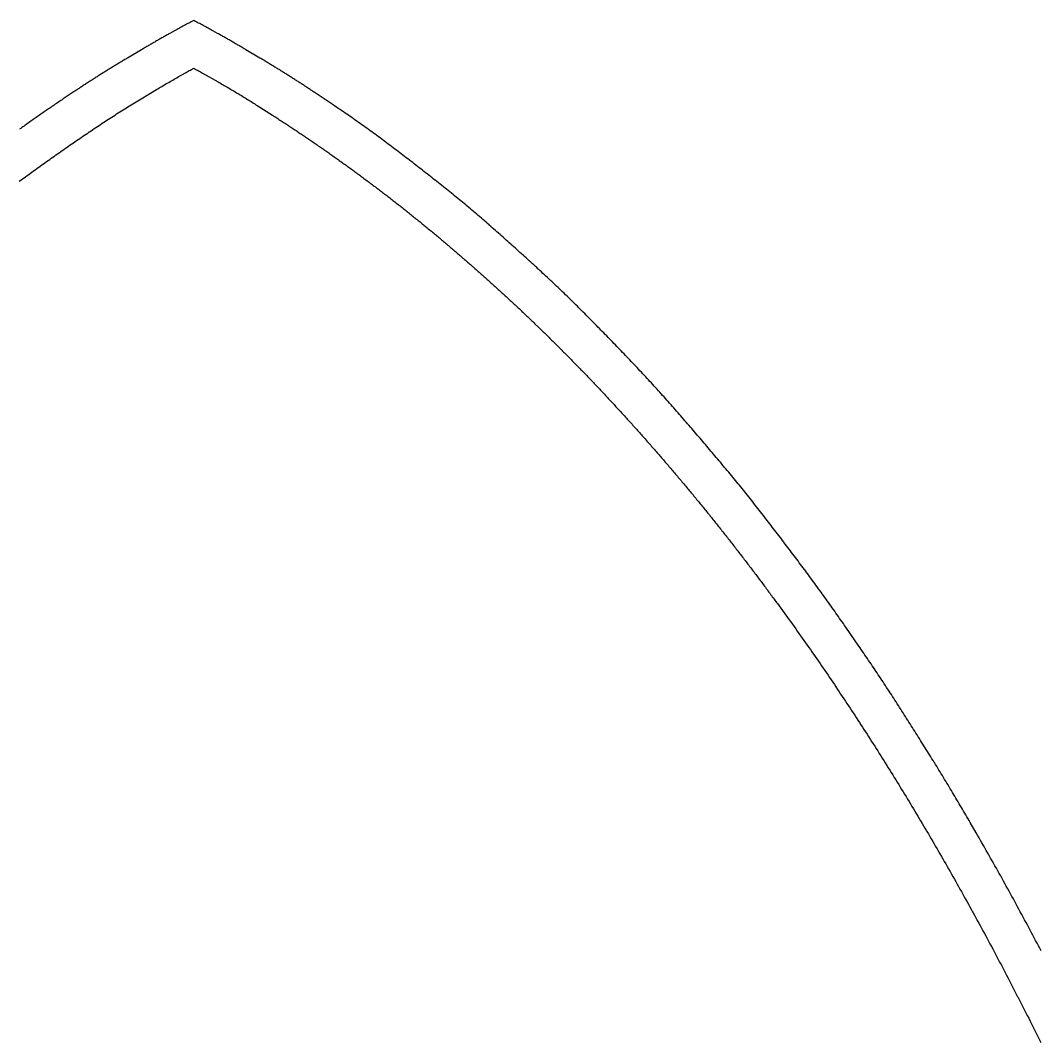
# Model space of a CAD drawing. Extents: x -7325 to -371, y -3238 to 133.
# Drawn here: x -2954 to -2607.9, y -1273.3 to -926.7 of the extents above; entities that cross this region are included whole.
import ezdxf

# ---------------------------------------------------------------- set-up
doc = ezdxf.new("R2010")
doc.units = 0
doc.header["$MEASUREMENT"] = 0
doc.layers.add('NAILERS', color=7, linetype='CONTINUOUS')

msp = doc.modelspace()

# ---------------------------------------------------------------- linework, layer by layer
at = {"layer": 'NAILERS'}
for points in [[(-2607.73, -1242.19), (-2608.19, -1241.31), (-2608.66, -1240.42), (-2609.12, -1239.54), (-2609.59, -1238.66), (-2610.05, -1237.78), (-2610.52, -1236.9), (-2610.99, -1236.02), (-2611.45, -1235.14), (-2611.92, -1234.26), (-2612.39, -1233.39), (-2612.86, -1232.51), (-2613.33, -1231.63), (-2613.81, -1230.75), (-2614.28, -1229.88), (-2614.32, -1229.8), (-2614.79, -1228.93), (-2615.26, -1228.06), (-2615.73, -1227.19), (-2616.21, -1226.32), (-2616.68, -1225.45), (-2617.16, -1224.58), (-2617.63, -1223.71), (-2618.11, -1222.84), (-2618.58, -1221.97), (-2619.06, -1221.1), (-2619.54, -1220.24), (-2620.02, -1219.37), (-2620.5, -1218.5), (-2620.98, -1217.64), (-2621.46, -1216.77), (-2621.95, -1215.91), (-2622.43, -1215.04), (-2622.92, -1214.18), (-2623.4, -1213.31), (-2623.89, -1212.45), (-2624.37, -1211.59), (-2624.86, -1210.72), (-2625.35, -1209.86), (-2625.84, -1209), (-2626.33, -1208.14), (-2626.82, -1207.28), (-2627.31, -1206.42), (-2627.8, -1205.56), (-2628.3, -1204.7), (-2628.79, -1203.84), (-2629.28, -1202.98), (-2629.78, -1202.12), (-2631.79, -1198.65), (-2632.16, -1198), (-2632.53, -1197.36), (-2632.9, -1196.73), (-2633.27, -1196.09), (-2633.65, -1195.45), (-2634.02, -1194.81), (-2634.4, -1194.17), (-2634.77, -1193.53), (-2635.15, -1192.9), (-2635.52, -1192.26), (-2635.9, -1191.62), (-2636.28, -1190.99), (-2636.65, -1190.35), (-2637.03, -1189.71), (-2637.41, -1189.08), (-2637.79, -1188.44), (-2638.17, -1187.81), (-2638.55, -1187.17), (-2638.93, -1186.54), (-2639.32, -1185.91), (-2639.7, -1185.27), (-2640.08, -1184.64), (-2640.47, -1184.01), (-2640.85, -1183.38), (-2641.23, -1182.75), (-2641.62, -1182.11), (-2642.01, -1181.48), (-2642.39, -1180.85), (-2642.78, -1180.22), (-2643.17, -1179.59), (-2643.56, -1178.96), (-2643.95, -1178.34), (-2643.99, -1178.27), (-2644.38, -1177.65), (-2644.76, -1177.02), (-2645.15, -1176.4), (-2645.54, -1175.77), (-2645.93, -1175.15), (-2646.32, -1174.53), (-2646.71, -1173.9), (-2647.1, -1173.28), (-2647.49, -1172.66), (-2647.88, -1172.03), (-2648.27, -1171.41), (-2648.66, -1170.79), (-2649.05, -1170.17), (-2649.44, -1169.54), (-2649.83, -1168.92), (-2650.22, -1168.3), (-2650.62, -1167.68), (-2651.01, -1167.06), (-2651.4, -1166.44), (-2651.8, -1165.82), (-2652.19, -1165.19), (-2652.58, -1164.57), (-2652.98, -1163.95), (-2653.37, -1163.33), (-2653.77, -1162.71), (-2654.16, -1162.09), (-2654.56, -1161.47), (-2654.95, -1160.86), (-2655.35, -1160.24), (-2655.75, -1159.62), (-2656.14, -1159), (-2656.54, -1158.38), (-2656.94, -1157.76), (-2657.34, -1157.14), (-2657.73, -1156.53), (-2658.13, -1155.91), (-2658.53, -1155.29), (-2658.93, -1154.68), (-2659.34, -1154.06), (-2659.74, -1153.45), (-2660.14, -1152.83), (-2660.54, -1152.22), (-2660.95, -1151.6), (-2661.35, -1150.99), (-2661.76, -1150.38), (-2662.16, -1149.76), (-2662.57, -1149.15), (-2662.98, -1148.54), (-2663.39, -1147.93), (-2663.79, -1147.32), (-2664.2, -1146.71), (-2664.61, -1146.1), (-2665.02, -1145.49), (-2665.43, -1144.88), (-2665.85, -1144.27), (-2666.26, -1143.66), (-2666.67, -1143.05), (-2667.08, -1142.45), (-2667.5, -1141.84), (-2667.91, -1141.23), (-2668.33, -1140.63), (-2668.74, -1140.02), (-2669.16, -1139.42), (-2669.58, -1138.81), (-2674.01, -1132.39), (-2674.43, -1131.79), (-2674.84, -1131.2), (-2675.26, -1130.6), (-2675.67, -1130), (-2676.09, -1129.41), (-2676.5, -1128.81), (-2676.92, -1128.22), (-2677.34, -1127.62), (-2677.76, -1127.03), (-2678.18, -1126.43), (-2678.6, -1125.84), (-2679.02, -1125.25), (-2679.44, -1124.66), (-2679.86, -1124.06), (-2680.28, -1123.47), (-2680.71, -1122.88), (-2681.13, -1122.29), (-2681.56, -1121.7), (-2681.98, -1121.11), (-2682.41, -1120.52), (-2682.84, -1119.94), (-2683.26, -1119.35), (-2683.69, -1118.76), (-2684.12, -1118.17), (-2684.55, -1117.59), (-2684.98, -1117), (-2685.41, -1116.41), (-2685.84, -1115.83), (-2686.27, -1115.24), (-2686.7, -1114.66), (-2687.14, -1114.08), (-2687.57, -1113.49), (-2687.62, -1113.42), (-2688.06, -1112.84), (-2688.49, -1112.27), (-2688.92, -1111.69), (-2689.35, -1111.11), (-2689.78, -1110.53), (-2690.22, -1109.96), (-2690.65, -1109.38), (-2691.08, -1108.8), (-2691.52, -1108.23), (-2691.95, -1107.65), (-2692.39, -1107.07), (-2692.82, -1106.5), (-2693.26, -1105.92), (-2693.69, -1105.35), (-2694.13, -1104.77), (-2694.56, -1104.2), (-2695, -1103.62), (-2695.44, -1103.05), (-2695.87, -1102.48), (-2696.31, -1101.9), (-2696.75, -1101.33), (-2697.19, -1100.75), (-2697.63, -1100.18), (-2698.06, -1099.61), (-2698.5, -1099.04), (-2698.94, -1098.46), (-2699.38, -1097.89), (-2699.82, -1097.32), (-2700.26, -1096.75), (-2700.7, -1096.18), (-2701.15, -1095.61), (-2701.59, -1095.04), (-2701.61, -1095), (-2702.05, -1094.43), (-2702.5, -1093.87), (-2702.94, -1093.3), (-2703.38, -1092.73), (-2703.82, -1092.17), (-2704.27, -1091.6), (-2704.71, -1091.04), (-2705.15, -1090.47), (-2705.6, -1089.91), (-2706.05, -1089.35), (-2706.49, -1088.78), (-2706.94, -1088.22), (-2707.39, -1087.66), (-2707.84, -1087.1), (-2708.29, -1086.54), (-2708.74, -1085.98), (-2709.19, -1085.42), (-2709.64, -1084.86), (-2710.09, -1084.3), (-2710.55, -1083.74), (-2711, -1083.19), (-2711.46, -1082.63), (-2711.91, -1082.08), (-2712.37, -1081.52), (-2712.82, -1080.96), (-2713.28, -1080.41), (-2713.74, -1079.86), (-2714.2, -1079.3), (-2714.66, -1078.75), (-2715.12, -1078.2), (-2715.58, -1077.65), (-2716.04, -1077.1), (-2716.09, -1077.03), (-2716.55, -1076.48), (-2717.01, -1075.94), (-2717.47, -1075.39), (-2717.93, -1074.85), (-2718.39, -1074.3), (-2718.85, -1073.76), (-2719.31, -1073.21), (-2719.77, -1072.67), (-2720.23, -1072.12), (-2720.69, -1071.58), (-2721.16, -1071.03), (-2721.62, -1070.49), (-2722.08, -1069.95), (-2722.54, -1069.41), (-2723.01, -1068.86), (-2723.47, -1068.32), (-2723.93, -1067.78), (-2724.4, -1067.24), (-2724.86, -1066.7), (-2725.33, -1066.16), (-2725.79, -1065.62), (-2726.26, -1065.08), (-2726.72, -1064.54), (-2727.19, -1064), (-2727.66, -1063.46), (-2728.12, -1062.92), (-2728.59, -1062.38), (-2729.06, -1061.84), (-2729.52, -1061.3), (-2729.99, -1060.76), (-2730.46, -1060.23), (-2730.93, -1059.69), (-2730.96, -1059.66), (-2731.43, -1059.12), (-2731.89, -1058.59), (-2732.36, -1058.05), (-2732.83, -1057.52), (-2733.3, -1056.99), (-2733.77, -1056.46), (-2734.25, -1055.93), (-2734.72, -1055.4), (-2735.19, -1054.87), (-2735.67, -1054.34), (-2736.14, -1053.81), (-2736.62, -1053.28), (-2737.09, -1052.75), (-2737.57, -1052.23), (-2738.05, -1051.7), (-2738.52, -1051.17), (-2739, -1050.65), (-2739.48, -1050.13), (-2739.96, -1049.6), (-2740.44, -1049.08), (-2740.93, -1048.56), (-2741.41, -1048.04), (-2741.89, -1047.51), (-2742.37, -1046.99), (-2742.86, -1046.47), (-2743.34, -1045.96), (-2743.83, -1045.44), (-2744.32, -1044.92), (-2744.8, -1044.4), (-2745.29, -1043.89), (-2745.78, -1043.37), (-2746.27, -1042.86), (-2746.32, -1042.8), (-2746.81, -1042.29), (-2747.3, -1041.77), (-2747.78, -1041.26), (-2748.27, -1040.75), (-2748.76, -1040.24), (-2749.25, -1039.74), (-2749.73, -1039.23), (-2750.22, -1038.72), (-2750.71, -1038.21), (-2751.2, -1037.7), (-2751.69, -1037.19), (-2752.18, -1036.69), (-2752.67, -1036.18), (-2753.16, -1035.67), (-2753.65, -1035.17), (-2754.14, -1034.66), (-2754.64, -1034.15), (-2755.13, -1033.65), (-2755.62, -1033.14), (-2756.11, -1032.64), (-2756.61, -1032.14), (-2757.1, -1031.63), (-2757.59, -1031.13), (-2758.09, -1030.62), (-2758.58, -1030.12), (-2759.08, -1029.62), (-2759.57, -1029.12), (-2760.07, -1028.61), (-2760.57, -1028.11), (-2761.06, -1027.61), (-2761.56, -1027.11), (-2762.05, -1026.61), (-2762.08, -1026.58), (-2762.58, -1026.08), (-2763.07, -1025.59), (-2763.57, -1025.09), (-2764.07, -1024.59), (-2764.57, -1024.1), (-2765.07, -1023.6), (-2765.57, -1023.11), (-2766.07, -1022.62), (-2766.57, -1022.12), (-2767.07, -1021.63), (-2767.57, -1021.14), (-2768.08, -1020.65), (-2768.58, -1020.16), (-2769.09, -1019.67), (-2769.59, -1019.18), (-2770.1, -1018.7), (-2770.61, -1018.21), (-2771.11, -1017.72), (-2771.62, -1017.24), (-2772.13, -1016.75), (-2772.64, -1016.27), (-2773.15, -1015.79), (-2773.66, -1015.3), (-2774.18, -1014.82), (-2774.69, -1014.34), (-2775.2, -1013.86), (-2775.72, -1013.38), (-2776.23, -1012.9), (-2776.75, -1012.43), (-2777.26, -1011.95), (-2777.78, -1011.47), (-2778.3, -1011), (-2778.34, -1010.95), (-2778.86, -1010.48), (-2779.37, -1010.01), (-2779.89, -1009.53), (-2780.41, -1009.06), (-2780.92, -1008.59), (-2781.44, -1008.12), (-2781.96, -1007.65), (-2782.47, -1007.18), (-2782.99, -1006.71), (-2783.51, -1006.24), (-2784.03, -1005.78), (-2784.55, -1005.31), (-2785.07, -1004.84), (-2785.59, -1004.37), (-2786.11, -1003.91), (-2786.63, -1003.44), (-2787.15, -1002.97), (-2787.67, -1002.51), (-2788.19, -1002.04), (-2788.71, -1001.58), (-2789.23, -1001.11), (-2789.75, -1000.65), (-2790.28, -1000.18), (-2790.8, -999.72), (-2791.32, -999.26), (-2791.85, -998.79), (-2792.37, -998.33), (-2792.9, -997.87), (-2793.42, -997.41), (-2793.94, -996.95), (-2794.47, -996.49), (-2795, -996.03), (-2795.02, -996.01), (-2795.54, -995.55), (-2796.07, -995.09), (-2796.59, -994.63), (-2797.12, -994.18), (-2797.65, -993.72), (-2798.18, -993.27), (-2798.71, -992.81), (-2799.24, -992.36), (-2799.77, -991.91), (-2800.3, -991.46), (-2800.83, -991.01), (-2801.36, -990.56), (-2801.9, -990.11), (-2802.43, -989.66), (-2802.96, -989.22), (-2803.5, -988.77), (-2804.04, -988.32), (-2804.57, -987.88), (-2805.11, -987.44), (-2805.65, -986.99), (-2806.19, -986.55), (-2806.73, -986.11), (-2807.27, -985.67), (-2807.81, -985.23), (-2808.35, -984.79), (-2808.89, -984.35), (-2809.43, -983.92), (-2809.98, -983.48), (-2810.52, -983.05), (-2811.07, -982.61), (-2811.61, -982.18), (-2812.16, -981.74), (-2812.19, -981.72), (-2812.74, -981.29), (-2813.28, -980.86), (-2813.83, -980.43), (-2814.37, -980), (-2814.92, -979.57), (-2815.47, -979.14), (-2816.01, -978.71), (-2816.56, -978.29), (-2817.11, -977.86), (-2817.65, -977.43), (-2818.2, -977.01), (-2818.75, -976.58), (-2819.3, -976.16), (-2819.85, -975.73), (-2820.4, -975.31), (-2820.95, -974.88), (-2821.5, -974.46), (-2822.05, -974.04), (-2822.6, -973.61), (-2823.15, -973.19), (-2823.7, -972.77), (-2824.25, -972.35), (-2824.81, -971.93), (-2825.36, -971.51), (-2825.91, -971.09), (-2826.46, -970.67), (-2827.02, -970.25), (-2827.57, -969.83), (-2828.13, -969.41), (-2828.68, -969), (-2829.23, -968.58), (-2829.79, -968.16), (-2830.35, -967.75), (-2830.9, -967.33), (-2831.46, -966.92), (-2832.02, -966.5), (-2832.57, -966.09), (-2833.13, -965.68), (-2833.69, -965.27), (-2834.25, -964.86), (-2834.81, -964.45), (-2835.38, -964.05), (-2835.94, -963.64), (-2836.5, -963.23), (-2837.07, -962.83), (-2837.63, -962.42), (-2838.19, -962.02), (-2838.76, -961.62), (-2839.33, -961.22), (-2839.89, -960.82), (-2840.46, -960.42), (-2841.03, -960.02), (-2841.6, -959.62), (-2842.17, -959.23), (-2842.74, -958.83), (-2843.31, -958.44), (-2843.88, -958.05), (-2844.45, -957.65), (-2845.03, -957.26), (-2845.6, -956.87), (-2846.18, -956.48), (-2846.75, -956.09), (-2847.33, -955.7), (-2847.9, -955.32), (-2854.04, -951.21), (-2854.32, -951.02), (-2854.61, -950.82), (-2854.9, -950.63), (-2855.19, -950.44), (-2855.48, -950.25), (-2855.77, -950.06), (-2856.05, -949.87), (-2856.34, -949.68), (-2856.63, -949.49), (-2856.92, -949.29), (-2857.21, -949.1), (-2857.5, -948.92), (-2857.79, -948.73), (-2858.08, -948.54), (-2858.37, -948.35), (-2858.66, -948.16), (-2858.95, -947.97), (-2859.24, -947.78), (-2859.53, -947.59), (-2859.82, -947.41), (-2860.11, -947.22), (-2860.4, -947.03), (-2860.69, -946.85), (-2860.98, -946.66), (-2861.28, -946.47), (-2861.57, -946.29), (-2861.86, -946.1), (-2862.15, -945.91), (-2862.44, -945.73), (-2862.74, -945.54), (-2863.03, -945.36), (-2863.32, -945.17), (-2863.61, -944.99), (-2863.91, -944.81), (-2864.2, -944.62), (-2864.49, -944.44), (-2864.79, -944.26), (-2865.08, -944.07), (-2865.37, -943.89), (-2865.67, -943.71), (-2865.96, -943.52), (-2866.26, -943.34), (-2866.55, -943.16), (-2866.84, -942.98), (-2867.14, -942.8), (-2867.43, -942.62), (-2867.73, -942.44), (-2868.02, -942.26), (-2868.32, -942.08), (-2868.61, -941.9), (-2868.91, -941.72), (-2869.21, -941.54), (-2869.5, -941.36), (-2869.8, -941.18), (-2870.09, -941), (-2870.39, -940.82), (-2870.69, -940.64), (-2870.98, -940.46), (-2871.28, -940.29), (-2871.58, -940.11), (-2871.88, -939.93), (-2872.17, -939.75), (-2872.47, -939.58), (-2872.77, -939.4), (-2877.53, -936.58), (-2877.83, -936.4), (-2878.13, -936.23), (-2878.43, -936.05), (-2878.73, -935.88), (-2879.02, -935.7), (-2879.32, -935.53), (-2879.62, -935.35), (-2879.92, -935.18), (-2880.22, -935), (-2880.52, -934.83), (-2880.82, -934.66), (-2881.12, -934.48), (-2881.42, -934.31), (-2881.72, -934.14), (-2882.02, -933.97), (-2882.32, -933.79), (-2882.62, -933.62), (-2882.92, -933.45), (-2883.22, -933.28), (-2883.52, -933.11), (-2883.82, -932.94), (-2884.12, -932.77), (-2884.42, -932.6), (-2884.72, -932.43), (-2885.02, -932.26), (-2885.33, -932.09), (-2885.63, -931.92), (-2885.93, -931.75), (-2886.23, -931.58), (-2886.53, -931.41), (-2886.84, -931.24), (-2887.14, -931.08), (-2888.75, -930.18), (-2889.16, -929.96), (-2889.56, -929.74), (-2889.96, -929.51), (-2890.37, -929.29), (-2890.77, -929.07), (-2891.18, -928.85), (-2891.58, -928.63), (-2891.99, -928.4), (-2892.39, -928.18), (-2892.8, -927.96), (-2893.21, -927.74), (-2893.61, -927.53), (-2894.02, -927.31), (-2894.42, -927.09), (-2894.83, -926.87), (-2895.24, -926.65), (-2895.64, -926.87), (-2896.05, -927.09), (-2896.46, -927.31), (-2896.86, -927.53), (-2897.27, -927.74), (-2897.68, -927.96), (-2898.08, -928.18), (-2898.49, -928.4), (-2898.89, -928.63), (-2899.3, -928.85), (-2899.7, -929.07), (-2900.11, -929.29), (-2900.51, -929.51), (-2900.91, -929.74), (-2901.32, -929.96), (-2901.72, -930.18), (-2903.34, -931.08), (-2903.64, -931.24), (-2903.94, -931.41), (-2904.24, -931.58), (-2904.54, -931.75), (-2904.85, -931.92), (-2905.15, -932.09), (-2905.45, -932.26), (-2905.75, -932.43), (-2906.05, -932.6), (-2906.35, -932.77), (-2906.65, -932.94), (-2906.96, -933.11), (-2907.26, -933.28), (-2907.56, -933.45), (-2907.86, -933.62), (-2908.16, -933.79), (-2908.46, -933.97), (-2908.76, -934.14), (-2909.06, -934.31), (-2909.36, -934.48), (-2909.66, -934.66), (-2909.96, -934.83), (-2910.26, -935), (-2910.55, -935.18), (-2910.85, -935.35), (-2911.15, -935.53), (-2911.45, -935.7), (-2911.75, -935.88), (-2912.05, -936.05), (-2912.35, -936.23), (-2912.64, -936.4), (-2912.94, -936.58), (-2917.71, -939.4), (-2918, -939.58), (-2918.3, -939.76), (-2918.6, -939.93), (-2918.9, -940.11), (-2919.19, -940.29), (-2919.49, -940.47), (-2919.79, -940.64), (-2920.08, -940.82), (-2920.38, -941), (-2920.68, -941.18), (-2920.97, -941.36), (-2921.27, -941.54), (-2921.56, -941.72), (-2921.86, -941.9), (-2922.16, -942.08), (-2922.45, -942.26), (-2922.75, -942.44), (-2923.04, -942.62), (-2923.34, -942.8), (-2923.63, -942.98), (-2923.93, -943.16), (-2924.22, -943.34), (-2924.51, -943.53), (-2924.81, -943.71), (-2925.1, -943.89), (-2925.4, -944.07), (-2925.69, -944.26), (-2925.98, -944.44), (-2926.28, -944.62), (-2926.57, -944.81), (-2926.86, -944.99), (-2927.15, -945.18), (-2927.45, -945.36), (-2927.74, -945.55), (-2928.03, -945.73), (-2928.32, -945.92), (-2928.62, -946.1), (-2928.91, -946.29), (-2929.2, -946.47), (-2929.49, -946.66), (-2929.78, -946.85), (-2930.07, -947.03), (-2930.36, -947.22), (-2930.66, -947.41), (-2930.95, -947.6), (-2931.24, -947.78), (-2931.53, -947.97), (-2931.82, -948.16), (-2932.11, -948.35), (-2932.4, -948.54), (-2932.69, -948.73), (-2932.98, -948.92), (-2933.27, -949.11), (-2933.56, -949.3), (-2933.84, -949.49), (-2934.13, -949.68), (-2934.42, -949.87), (-2934.71, -950.06), (-2935, -950.25), (-2935.29, -950.44), (-2935.58, -950.63), (-2935.86, -950.83), (-2936.15, -951.02), (-2936.44, -951.21), (-2939.52, -953.27), (-2939.9, -953.53), (-2940.29, -953.79), (-2940.67, -954.05), (-2941.05, -954.3), (-2941.43, -954.56), (-2941.82, -954.82), (-2942.2, -955.08), (-2942.58, -955.34), (-2942.96, -955.6), (-2943.34, -955.86), (-2943.73, -956.12), (-2944.11, -956.38), (-2944.49, -956.64), (-2944.87, -956.9), (-2945.25, -957.16), (-2945.63, -957.43), (-2946.01, -957.69), (-2946.39, -957.95), (-2946.77, -958.21), (-2947.15, -958.48), (-2947.53, -958.74), (-2947.91, -959.01), (-2948.29, -959.27), (-2948.66, -959.53), (-2949.04, -959.8), (-2949.42, -960.06), (-2949.8, -960.33), (-2950.18, -960.6), (-2950.55, -960.86), (-2950.93, -961.13), (-2951.31, -961.39), (-2951.69, -961.66), (-2952.06, -961.93), (-2952.44, -962.2), (-2952.81, -962.46), (-2953.19, -962.73), (-2953.57, -963), (-2953.94, -963.27), (-2954.32, -963.54)], [(-2954.41, -981.21), (-2953.88, -980.81), (-2953.34, -980.42), (-2952.81, -980.02), (-2952.27, -979.63), (-2951.74, -979.24), (-2951.2, -978.84), (-2950.67, -978.45), (-2950.13, -978.06), (-2949.59, -977.67), (-2949.05, -977.29), (-2948.51, -976.9), (-2947.97, -976.51), (-2947.84, -976.41), (-2947.31, -976.03), (-2946.78, -975.65), (-2946.24, -975.28), (-2945.71, -974.9), (-2945.18, -974.52), (-2944.64, -974.14), (-2944.11, -973.76), (-2943.58, -973.39), (-2943.04, -973.01), (-2942.51, -972.63), (-2941.97, -972.26), (-2941.44, -971.88), (-2940.9, -971.51), (-2940.37, -971.13), (-2939.83, -970.76), (-2939.29, -970.38), (-2938.76, -970.01), (-2938.22, -969.64), (-2937.68, -969.27), (-2937.15, -968.89), (-2936.61, -968.52), (-2936.07, -968.15), (-2935.53, -967.78), (-2934.99, -967.41), (-2934.45, -967.04), (-2933.91, -966.67), (-2933.37, -966.3), (-2932.83, -965.94), (-2932.29, -965.57), (-2931.75, -965.2), (-2931.21, -964.83), (-2930.67, -964.47), (-2930.61, -964.42), (-2930.07, -964.06), (-2929.53, -963.7), (-2928.99, -963.34), (-2928.46, -962.98), (-2927.92, -962.62), (-2927.37, -962.26), (-2926.83, -961.9), (-2926.29, -961.54), (-2925.75, -961.19), (-2925.21, -960.83), (-2924.66, -960.48), (-2924.12, -960.13), (-2923.57, -959.77), (-2923.03, -959.42), (-2922.48, -959.07), (-2921.94, -958.72), (-2921.39, -958.37), (-2920.84, -958.03), (-2920.29, -957.68), (-2919.74, -957.33), (-2919.19, -956.99), (-2918.64, -956.64), (-2918.09, -956.3), (-2917.54, -955.96), (-2916.99, -955.62), (-2916.44, -955.28), (-2915.89, -954.94), (-2915.33, -954.6), (-2914.78, -954.26), (-2914.22, -953.92), (-2913.67, -953.59), (-2913.11, -953.25), (-2907.89, -950.12), (-2907.43, -949.84), (-2906.97, -949.56), (-2906.51, -949.29), (-2906.05, -949.02), (-2905.59, -948.74), (-2905.12, -948.47), (-2904.66, -948.2), (-2904.2, -947.93), (-2903.73, -947.66), (-2903.27, -947.39), (-2902.81, -947.12), (-2902.34, -946.85), (-2901.87, -946.59), (-2901.41, -946.32), (-2900.94, -946.06), (-2900.47, -945.79), (-2898.23, -944.52), (-2897.85, -944.31), (-2897.48, -944.1), (-2897.11, -943.89), (-2896.73, -943.68), (-2896.36, -943.48), (-2895.99, -943.27), (-2895.61, -943.06), (-2895.24, -942.85), (-2894.86, -943.06), (-2894.49, -943.27), (-2894.12, -943.48), (-2893.74, -943.68), (-2893.37, -943.89), (-2892.99, -944.1), (-2892.62, -944.31), (-2892.25, -944.52), (-2886.99, -947.5), (-2886.56, -947.73), (-2886.14, -947.97), (-2885.72, -948.21), (-2885.3, -948.45), (-2884.88, -948.7), (-2884.46, -948.94), (-2884.04, -949.18), (-2883.62, -949.42), (-2883.21, -949.67), (-2882.79, -949.91), (-2882.37, -950.16), (-2881.95, -950.41), (-2881.54, -950.65), (-2881.12, -950.9), (-2880.7, -951.15), (-2880.29, -951.4), (-2879.87, -951.65), (-2879.46, -951.9), (-2879.04, -952.15), (-2878.63, -952.4), (-2878.22, -952.66), (-2877.8, -952.91), (-2877.39, -953.16), (-2876.98, -953.42), (-2876.57, -953.67), (-2876.16, -953.93), (-2875.75, -954.19), (-2875.33, -954.45), (-2874.92, -954.7), (-2874.52, -954.96), (-2874.11, -955.22), (-2873.7, -955.48), (-2868.52, -958.79), (-2868.16, -959.02), (-2867.79, -959.26), (-2867.43, -959.49), (-2867.06, -959.73), (-2866.69, -959.96), (-2866.33, -960.2), (-2865.97, -960.43), (-2865.6, -960.67), (-2865.24, -960.91), (-2864.87, -961.14), (-2864.51, -961.38), (-2864.14, -961.62), (-2863.78, -961.85), (-2863.42, -962.09), (-2863.06, -962.33), (-2862.69, -962.57), (-2862.33, -962.81), (-2861.97, -963.05), (-2861.6, -963.28), (-2861.24, -963.52), (-2860.88, -963.76), (-2860.52, -964), (-2860.16, -964.24), (-2859.8, -964.49), (-2859.44, -964.73), (-2859.07, -964.97), (-2858.71, -965.21), (-2858.35, -965.45), (-2857.99, -965.69), (-2857.63, -965.94), (-2857.27, -966.18), (-2856.91, -966.42), (-2856.55, -966.67), (-2856.19, -966.91), (-2855.84, -967.15), (-2855.48, -967.4), (-2855.12, -967.64), (-2854.76, -967.89), (-2854.4, -968.13), (-2854.04, -968.38), (-2853.68, -968.62), (-2853.33, -968.87), (-2852.97, -969.12), (-2852.61, -969.36), (-2852.26, -969.61), (-2851.9, -969.86), (-2851.54, -970.1), (-2851.19, -970.35), (-2850.83, -970.6), (-2850.47, -970.85), (-2850.12, -971.1), (-2849.76, -971.35), (-2849.41, -971.6), (-2849.05, -971.85), (-2848.7, -972.1), (-2848.34, -972.35), (-2847.99, -972.6), (-2847.63, -972.85), (-2847.28, -973.1), (-2846.92, -973.35), (-2846.57, -973.6), (-2846.22, -973.85), (-2845.86, -974.11), (-2845.51, -974.36), (-2845.34, -974.48), (-2844.98, -974.74), (-2844.62, -975), (-2844.26, -975.25), (-2843.9, -975.51), (-2843.55, -975.77), (-2843.19, -976.03), (-2842.83, -976.29), (-2842.47, -976.54), (-2842.12, -976.8), (-2841.76, -977.06), (-2841.4, -977.32), (-2841.05, -977.58), (-2840.69, -977.84), (-2840.34, -978.1), (-2839.98, -978.36), (-2839.63, -978.62), (-2839.27, -978.89), (-2838.92, -979.15), (-2838.56, -979.41), (-2838.21, -979.67), (-2837.85, -979.93), (-2837.5, -980.2), (-2837.14, -980.46), (-2836.79, -980.72), (-2836.44, -980.99), (-2836.08, -981.25), (-2835.73, -981.51), (-2835.38, -981.78), (-2835.03, -982.04), (-2834.67, -982.31), (-2834.32, -982.57), (-2833.97, -982.84), (-2833.62, -983.1), (-2833.27, -983.37), (-2832.91, -983.64), (-2832.56, -983.9), (-2832.21, -984.17), (-2831.86, -984.44), (-2831.51, -984.71), (-2831.16, -984.97), (-2830.81, -985.24), (-2830.46, -985.51), (-2830.11, -985.78), (-2829.76, -986.05), (-2829.41, -986.32), (-2829.06, -986.59), (-2828.71, -986.86), (-2828.37, -987.13), (-2828.02, -987.4), (-2827.67, -987.67), (-2827.32, -987.94), (-2826.97, -988.21), (-2826.63, -988.48), (-2826.28, -988.75), (-2825.93, -989.02), (-2825.59, -989.29), (-2825.24, -989.57), (-2824.89, -989.84), (-2824.55, -990.11), (-2824.2, -990.39), (-2823.85, -990.66), (-2823.51, -990.93), (-2823.16, -991.21), (-2822.82, -991.48), (-2822.63, -991.63), (-2822.28, -991.91), (-2821.93, -992.19), (-2821.58, -992.47), (-2821.23, -992.75), (-2820.88, -993.03), (-2820.53, -993.31), (-2820.18, -993.6), (-2819.83, -993.88), (-2819.48, -994.16), (-2819.13, -994.44), (-2818.78, -994.72), (-2818.43, -995), (-2818.08, -995.29), (-2817.74, -995.57), (-2817.39, -995.85), (-2817.04, -996.14), (-2816.69, -996.42), (-2816.35, -996.7), (-2816, -996.99), (-2815.65, -997.27), (-2815.31, -997.56), (-2814.96, -997.84), (-2814.61, -998.13), (-2814.27, -998.41), (-2813.92, -998.7), (-2813.58, -998.99), (-2813.23, -999.27), (-2812.89, -999.56), (-2812.54, -999.84), (-2812.2, -1000.13), (-2811.85, -1000.42), (-2811.51, -1000.71), (-2811.17, -1001), (-2810.82, -1001.28), (-2810.48, -1001.57), (-2810.14, -1001.86), (-2809.79, -1002.15), (-2809.45, -1002.44), (-2809.11, -1002.73), (-2808.76, -1003.02), (-2808.42, -1003.31), (-2808.08, -1003.6), (-2807.74, -1003.89), (-2807.4, -1004.18), (-2807.06, -1004.47), (-2806.72, -1004.76), (-2806.37, -1005.05), (-2806.03, -1005.35), (-2805.69, -1005.64), (-2805.35, -1005.93), (-2805.01, -1006.22), (-2804.67, -1006.52), (-2804.34, -1006.81), (-2804, -1007.1), (-2803.66, -1007.4), (-2803.32, -1007.69), (-2802.98, -1007.98), (-2802.64, -1008.28), (-2802.3, -1008.57), (-2801.97, -1008.87), (-2801.63, -1009.16), (-2801.29, -1009.46), (-2800.95, -1009.75), (-2800.62, -1010.05), (-2800.41, -1010.23), (-2800.07, -1010.53), (-2799.73, -1010.83), (-2799.38, -1011.14), (-2799.04, -1011.44), (-2798.7, -1011.74), (-2798.36, -1012.04), (-2798.02, -1012.35), (-2797.68, -1012.65), (-2797.33, -1012.96), (-2796.99, -1013.26), (-2796.65, -1013.56), (-2796.31, -1013.87), (-2795.97, -1014.17), (-2795.63, -1014.48), (-2795.29, -1014.78), (-2794.95, -1015.09), (-2794.61, -1015.4), (-2794.27, -1015.7), (-2793.93, -1016.01), (-2793.59, -1016.32), (-2793.26, -1016.62), (-2792.92, -1016.93), (-2792.58, -1017.24), (-2792.24, -1017.54), (-2791.9, -1017.85), (-2791.57, -1018.16), (-2791.23, -1018.47), (-2790.89, -1018.78), (-2790.56, -1019.09), (-2790.22, -1019.4), (-2789.88, -1019.7), (-2789.55, -1020.01), (-2789.21, -1020.32), (-2788.88, -1020.63), (-2788.54, -1020.94), (-2788.21, -1021.26), (-2787.87, -1021.57), (-2787.54, -1021.88), (-2787.2, -1022.19), (-2786.87, -1022.5), (-2786.53, -1022.81), (-2786.2, -1023.12), (-2785.87, -1023.44), (-2785.53, -1023.75), (-2785.2, -1024.06), (-2784.87, -1024.38), (-2784.53, -1024.69), (-2784.2, -1025), (-2783.87, -1025.32), (-2783.54, -1025.63), (-2783.21, -1025.94), (-2782.87, -1026.26), (-2782.54, -1026.57), (-2782.21, -1026.89), (-2781.88, -1027.2), (-2781.55, -1027.52), (-2781.22, -1027.84), (-2780.89, -1028.15), (-2780.56, -1028.47), (-2780.23, -1028.78), (-2779.9, -1029.1), (-2779.57, -1029.42), (-2779.24, -1029.74), (-2778.92, -1030.05), (-2778.7, -1030.26), (-2778.37, -1030.58), (-2778.03, -1030.91), (-2777.7, -1031.23), (-2777.36, -1031.56), (-2777.03, -1031.88), (-2776.7, -1032.21), (-2776.36, -1032.53), (-2776.03, -1032.86), (-2775.7, -1033.18), (-2775.36, -1033.51), (-2775.03, -1033.84), (-2774.7, -1034.16), (-2774.37, -1034.49), (-2774.03, -1034.82), (-2773.7, -1035.15), (-2773.37, -1035.47), (-2773.04, -1035.8), (-2772.71, -1036.13), (-2772.38, -1036.46), (-2772.05, -1036.79), (-2771.72, -1037.12), (-2771.39, -1037.45), (-2771.06, -1037.77), (-2770.73, -1038.1), (-2770.4, -1038.43), (-2770.07, -1038.76), (-2769.74, -1039.09), (-2769.41, -1039.42), (-2769.08, -1039.76), (-2768.75, -1040.09), (-2768.42, -1040.42), (-2768.1, -1040.75), (-2767.77, -1041.08), (-2767.44, -1041.41), (-2767.11, -1041.74), (-2766.79, -1042.08), (-2766.46, -1042.41), (-2766.13, -1042.74), (-2765.81, -1043.08), (-2765.48, -1043.41), (-2765.16, -1043.74), (-2764.83, -1044.08), (-2764.51, -1044.41), (-2764.18, -1044.74), (-2763.86, -1045.08), (-2763.53, -1045.41), (-2763.21, -1045.75), (-2762.88, -1046.08), (-2762.56, -1046.42), (-2762.23, -1046.75), (-2761.91, -1047.09), (-2761.59, -1047.43), (-2761.27, -1047.76), (-2760.94, -1048.1), (-2760.62, -1048.44), (-2760.3, -1048.77), (-2759.98, -1049.11), (-2759.65, -1049.45), (-2759.33, -1049.79), (-2759.01, -1050.12), (-2758.69, -1050.46), (-2758.37, -1050.8), (-2758.05, -1051.14), (-2757.73, -1051.48), (-2757.51, -1051.71), (-2757.18, -1052.06), (-2756.86, -1052.4), (-2756.53, -1052.75), (-2756.2, -1053.1), (-2755.88, -1053.44), (-2755.55, -1053.79), (-2755.23, -1054.14), (-2754.9, -1054.49), (-2754.58, -1054.83), (-2754.25, -1055.18), (-2753.93, -1055.53), (-2753.6, -1055.88), (-2753.28, -1056.23), (-2752.96, -1056.58), (-2752.63, -1056.93), (-2752.31, -1057.28), (-2751.99, -1057.63), (-2751.66, -1057.98), (-2751.34, -1058.33), (-2751.02, -1058.68), (-2750.7, -1059.03), (-2750.37, -1059.38), (-2750.05, -1059.73), (-2749.73, -1060.08), (-2749.41, -1060.43), (-2749.09, -1060.78), (-2748.77, -1061.14), (-2748.45, -1061.49), (-2748.13, -1061.84), (-2747.81, -1062.19), (-2747.49, -1062.55), (-2747.17, -1062.9), (-2746.85, -1063.25), (-2746.53, -1063.61), (-2746.21, -1063.96), (-2745.89, -1064.31), (-2745.57, -1064.67), (-2745.26, -1065.02), (-2744.94, -1065.38), (-2744.62, -1065.73), (-2744.3, -1066.09), (-2743.99, -1066.44), (-2743.67, -1066.8), (-2743.35, -1067.15), (-2743.04, -1067.51), (-2742.72, -1067.86), (-2742.4, -1068.22), (-2742.09, -1068.58), (-2741.77, -1068.93), (-2741.46, -1069.29), (-2741.14, -1069.65), (-2740.83, -1070.01), (-2740.51, -1070.36), (-2740.2, -1070.72), (-2739.89, -1071.08), (-2739.57, -1071.44), (-2739.26, -1071.8), (-2738.94, -1072.15), (-2738.63, -1072.51), (-2738.32, -1072.87), (-2738.01, -1073.23), (-2737.69, -1073.59), (-2737.38, -1073.95), (-2737.07, -1074.31), (-2736.85, -1074.57), (-2736.53, -1074.94), (-2736.21, -1075.31), (-2735.89, -1075.67), (-2735.58, -1076.04), (-2735.26, -1076.41), (-2734.94, -1076.78), (-2734.62, -1077.15), (-2734.31, -1077.52), (-2733.99, -1077.89), (-2733.67, -1078.26), (-2733.36, -1078.63), (-2733.04, -1079), (-2732.73, -1079.37), (-2732.41, -1079.74), (-2732.1, -1080.11), (-2731.78, -1080.48), (-2731.47, -1080.86), (-2731.15, -1081.23), (-2730.84, -1081.6), (-2730.52, -1081.97), (-2730.21, -1082.34), (-2729.9, -1082.72), (-2729.58, -1083.09), (-2729.27, -1083.46), (-2728.96, -1083.84), (-2728.64, -1084.21), (-2728.33, -1084.58), (-2728.02, -1084.96), (-2727.71, -1085.33), (-2727.4, -1085.7), (-2727.09, -1086.08), (-2726.78, -1086.45), (-2726.46, -1086.83), (-2726.15, -1087.2), (-2725.84, -1087.58), (-2725.53, -1087.95), (-2725.22, -1088.33), (-2724.91, -1088.7), (-2724.61, -1089.08), (-2724.3, -1089.46), (-2723.99, -1089.83), (-2723.68, -1090.21), (-2723.37, -1090.59), (-2723.06, -1090.96), (-2722.75, -1091.34), (-2722.45, -1091.72), (-2722.14, -1092.1), (-2721.83, -1092.47), (-2721.53, -1092.85), (-2721.22, -1093.23), (-2720.91, -1093.61), (-2720.61, -1093.99), (-2720.3, -1094.36), (-2719.99, -1094.74), (-2719.69, -1095.12), (-2719.38, -1095.5), (-2719.08, -1095.88), (-2718.77, -1096.26), (-2718.47, -1096.64), (-2718.17, -1097.02), (-2717.86, -1097.4), (-2717.56, -1097.78), (-2717.26, -1098.16), (-2716.95, -1098.54), (-2716.65, -1098.93), (-2716.34, -1099.32), (-2716.03, -1099.7), (-2715.72, -1100.09), (-2715.42, -1100.48), (-2715.11, -1100.86), (-2714.81, -1101.25), (-2714.5, -1101.64), (-2714.19, -1102.03), (-2713.89, -1102.42), (-2713.58, -1102.8), (-2713.28, -1103.19), (-2712.97, -1103.58), (-2712.67, -1103.97), (-2712.36, -1104.36), (-2712.06, -1104.75), (-2711.76, -1105.14), (-2711.45, -1105.53), (-2711.15, -1105.92), (-2710.85, -1106.31), (-2710.54, -1106.7), (-2710.24, -1107.09), (-2709.94, -1107.48), (-2709.64, -1107.87), (-2709.34, -1108.26), (-2709.03, -1108.65), (-2708.73, -1109.05), (-2708.43, -1109.44), (-2708.13, -1109.83), (-2707.83, -1110.22), (-2707.53, -1110.61), (-2707.23, -1111.01), (-2706.93, -1111.4), (-2706.63, -1111.79), (-2706.33, -1112.18), (-2706.03, -1112.58), (-2705.73, -1112.97), (-2705.43, -1113.36), (-2705.14, -1113.76), (-2704.84, -1114.15), (-2704.54, -1114.54), (-2704.24, -1114.94), (-2703.95, -1115.33), (-2703.65, -1115.73), (-2703.35, -1116.12), (-2703.05, -1116.52), (-2702.76, -1116.91), (-2702.46, -1117.31), (-2702.17, -1117.7), (-2701.87, -1118.1), (-2701.58, -1118.5), (-2701.28, -1118.89), (-2700.99, -1119.29), (-2700.69, -1119.68), (-2700.4, -1120.08), (-2700.1, -1120.48), (-2699.81, -1120.87), (-2699.51, -1121.27), (-2699.22, -1121.67), (-2698.93, -1122.07), (-2698.63, -1122.46), (-2698.34, -1122.86), (-2698.05, -1123.26), (-2697.76, -1123.66), (-2697.47, -1124.06), (-2697.19, -1124.43), (-2696.63, -1125.2), (-2696.06, -1125.98), (-2695.5, -1126.75), (-2694.93, -1127.53), (-2694.37, -1128.31), (-2693.81, -1129.08), (-2693.25, -1129.86), (-2692.69, -1130.64), (-2692.13, -1131.42), (-2691.57, -1132.2), (-2691.01, -1132.98), (-2690.45, -1133.76), (-2689.9, -1134.54), (-2689.34, -1135.32), (-2688.79, -1136.11), (-2688.24, -1136.89), (-2687.68, -1137.68), (-2687.13, -1138.46), (-2686.58, -1139.25), (-2686.03, -1140.03), (-2685.48, -1140.82), (-2684.93, -1141.61), (-2684.39, -1142.39), (-2683.84, -1143.18), (-2683.3, -1143.97), (-2682.75, -1144.76), (-2682.21, -1145.55), (-2681.66, -1146.34), (-2681.12, -1147.13), (-2680.58, -1147.92), (-2680.04, -1148.72), (-2679.5, -1149.51), (-2678.96, -1150.31), (-2678.43, -1151.1), (-2677.89, -1151.9), (-2677.35, -1152.69), (-2676.82, -1153.49), (-2676.28, -1154.28), (-2675.75, -1155.08), (-2675.22, -1155.88), (-2674.68, -1156.68), (-2674.15, -1157.48), (-2673.62, -1158.28), (-2673.09, -1159.08), (-2672.56, -1159.88), (-2672.03, -1160.68), (-2671.51, -1161.48), (-2670.98, -1162.28), (-2670.45, -1163.09), (-2669.93, -1163.89), (-2669.41, -1164.69), (-2668.88, -1165.5), (-2668.36, -1166.3), (-2667.84, -1167.11), (-2667.32, -1167.92), (-2666.8, -1168.72), (-2666.28, -1169.53), (-2665.76, -1170.34), (-2665.24, -1171.15), (-2664.73, -1171.95), (-2664.21, -1172.76), (-2663.7, -1173.57), (-2663.18, -1174.38), (-2662.67, -1175.2), (-2662.15, -1176.01), (-2661.64, -1176.82), (-2661.13, -1177.63), (-2660.62, -1178.45), (-2660.11, -1179.26), (-2659.6, -1180.07), (-2659.09, -1180.89), (-2658.59, -1181.7), (-2658.08, -1182.52), (-2657.58, -1183.34), (-2657.07, -1184.15), (-2656.57, -1184.97), (-2656.06, -1185.79), (-2655.56, -1186.61), (-2655.06, -1187.42), (-2654.56, -1188.24), (-2654.06, -1189.06), (-2653.56, -1189.88), (-2653.06, -1190.7), (-2652.56, -1191.52), (-2652.07, -1192.35), (-2651.57, -1193.17), (-2651.07, -1193.99), (-2650.58, -1194.81), (-2650.09, -1195.64), (-2649.59, -1196.46), (-2649.1, -1197.29), (-2648.61, -1198.11), (-2648.12, -1198.94), (-2647.63, -1199.76), (-2647.14, -1200.59), (-2646.65, -1201.42), (-2646.49, -1201.69), (-2646, -1202.53), (-2645.5, -1203.38), (-2645, -1204.22), (-2644.51, -1205.07), (-2644.01, -1205.92), (-2643.52, -1206.76), (-2643.03, -1207.61), (-2642.54, -1208.46), (-2642.05, -1209.31), (-2641.56, -1210.16), (-2641.07, -1211), (-2640.58, -1211.85), (-2640.09, -1212.7), (-2639.6, -1213.55), (-2639.12, -1214.41), (-2638.63, -1215.26), (-2638.15, -1216.11), (-2637.66, -1216.96), (-2637.18, -1217.81), (-2636.7, -1218.67), (-2636.22, -1219.52), (-2635.74, -1220.37), (-2635.26, -1221.23), (-2634.78, -1222.08), (-2634.3, -1222.94), (-2633.82, -1223.8), (-2633.34, -1224.65), (-2632.87, -1225.51), (-2632.39, -1226.37), (-2631.92, -1227.22), (-2631.45, -1228.08), (-2630.97, -1228.94), (-2630.82, -1229.22), (-2630.34, -1230.1), (-2629.86, -1230.98), (-2629.38, -1231.85), (-2628.9, -1232.73), (-2628.42, -1233.61), (-2627.94, -1234.49), (-2627.47, -1235.37), (-2626.99, -1236.25), (-2626.51, -1237.13), (-2626.04, -1238.01), (-2625.57, -1238.89), (-2625.09, -1239.77), (-2624.62, -1240.65), (-2624.15, -1241.53), (-2623.68, -1242.42), (-2623.21, -1243.3), (-2622.74, -1244.18), (-2622.27, -1245.07), (-2621.81, -1245.95), (-2621.34, -1246.84), (-2620.87, -1247.72), (-2620.41, -1248.61), (-2619.95, -1249.49), (-2619.48, -1250.38), (-2619.02, -1251.26), (-2618.56, -1252.15), (-2618.1, -1253.04), (-2617.64, -1253.93), (-2617.18, -1254.82), (-2616.72, -1255.7), (-2616.26, -1256.59), (-2615.81, -1257.48), (-2615.66, -1257.77), (-2615.19, -1258.68), (-2614.73, -1259.59), (-2614.26, -1260.5), (-2613.8, -1261.41), (-2613.34, -1262.32), (-2612.88, -1263.23), (-2612.42, -1264.14), (-2611.96, -1265.05), (-2611.5, -1265.96), (-2611.04, -1266.87), (-2610.58, -1267.79), (-2610.12, -1268.7), (-2609.67, -1269.61), (-2609.21, -1270.52), (-2608.76, -1271.44), (-2608.31, -1272.35), (-2607.85, -1273.27)]]:
    msp.add_lwpolyline(points, dxfattribs=at)

doc.saveas('drawing.dxf')
